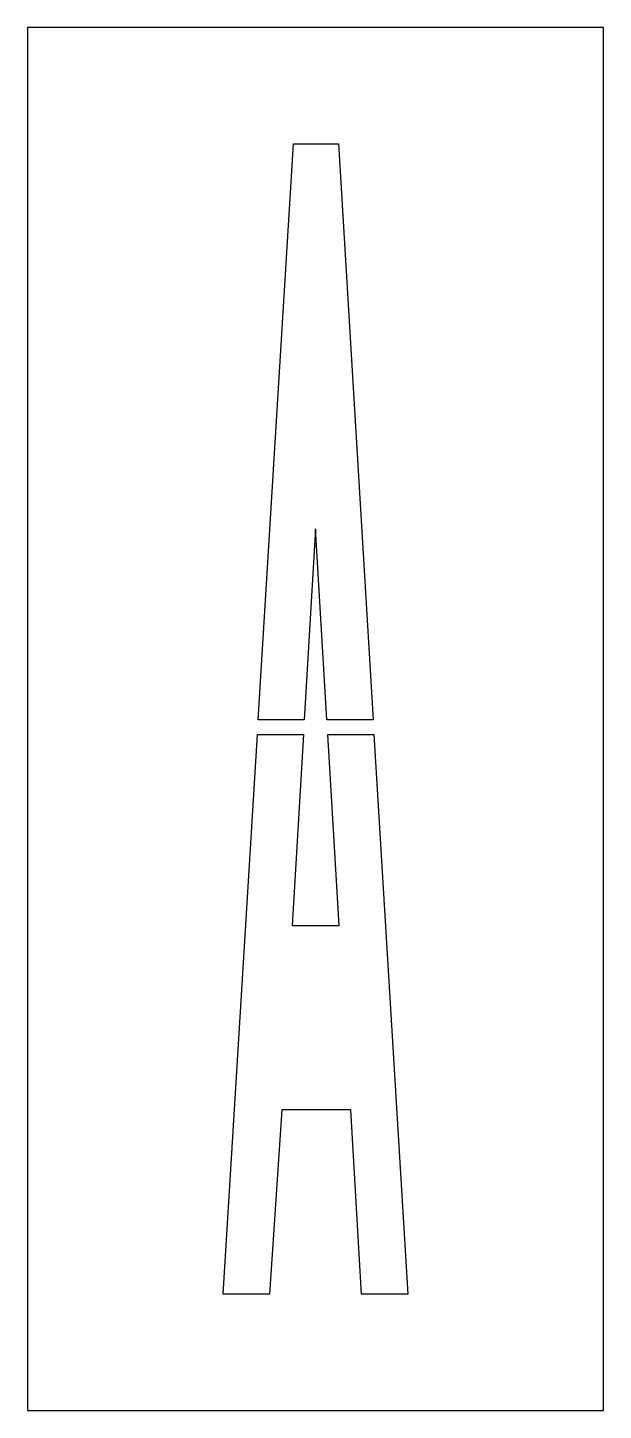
# Model space of a CAD drawing. Extents: x 0 to 30, y 0 to 72.
import ezdxf

# ---------------------------------------------------------------- set-up
doc = ezdxf.new("R2010")
doc.units = 0
doc.layers.add('CUT', color=7, linetype='Continuous')
doc.layers.add('OUTSIDE', color=1, linetype='Continuous')

msp = doc.modelspace()

# ---------------------------------------------------------------- linework, layer by layer
at = {"layer": 'CUT'}
for points in [[(14.416, 35.95), (12.018, 35.95), (13.845, 65.955), (16.191, 65.955), (18, 35.95), (15.5925, 35.95), (14.997, 45.903)], [(16.833, 15.645), (13.251, 15.645), (12.597, 6.045), (10.197, 6.045), (11.9722, 35.198), (14.372, 35.198), (13.791, 25.245), (16.233, 25.245), (15.6375, 35.198), (18.0454, 35.198), (19.803, 6.045), (17.397, 6.045)]]:
    msp.add_lwpolyline(points, close=True, dxfattribs=at)
at = {"layer": 'OUTSIDE'}
msp.add_lwpolyline([(0, 0), (30, 0), (30, 72), (0, 72)], close=True, dxfattribs=at)

doc.saveas('drawing.dxf')
